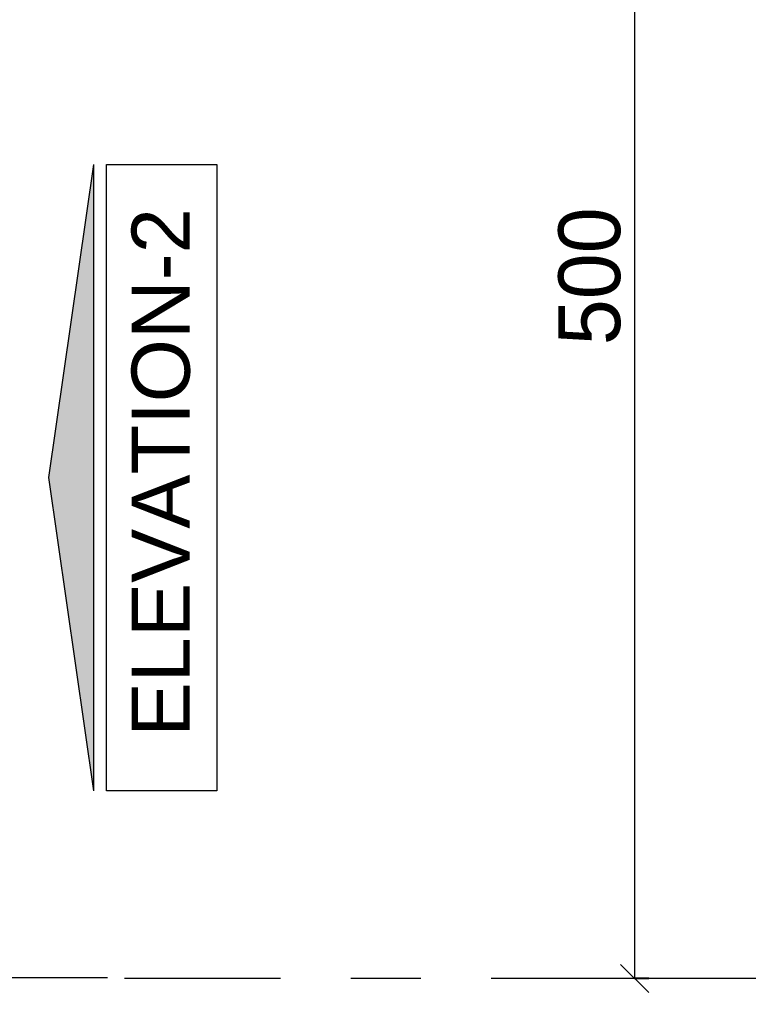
# Model space of a CAD drawing. Header units: inches. Extents: x -114 to 635, y -137 to 57.
# Drawn here: x 492.804 to 495.399, y -84.305 to -80.841 of the extents above; entities that cross this region are included whole.
import ezdxf
from ezdxf.enums import TextEntityAlignment as Align

# ---------------------------------------------------------------- set-up
doc = ezdxf.new("R2010")
doc.units = ezdxf.units.IN
doc.header["$MEASUREMENT"] = 0
doc.header["$PDMODE"] = 98
doc.linetypes.add('CENTER', pattern=[2, 1.25, -0.25, 0.25, -0.25])
doc.linetypes.add('CENTERX2', pattern=[4, 2.5, -0.5, 0.5, -0.5])
doc.layers.get('0').update_dxf_attribs({"lineweight": 5})
doc.layers.get('Defpoints').update_dxf_attribs({"lineweight": 5})
doc.layers.add('A-ELEVATION TAG', color=230, linetype='Continuous', lineweight=5)
doc.layers.add('AXIS DIMENSION', color=8, linetype='Continuous', lineweight=5)
doc.layers.add('AXIES', color=7, linetype='CENTER', lineweight=0, true_color=0x949596)
doc.styles.add('Arial', font='arial.ttf')
doc.styles.add('MAIN', font='')
doc.styles.get('MAIN').set_extended_font_data('Shonar Bangla')
doc.dimstyles.new('MFS-AXIS', dxfattribs={"dimtxt": 0.22, "dimasz": 0.1, "dimexe": 0, "dimexo": 0.15, "dimgap": 0.05, "dimtad": 1, "dimdec": 0, "dimlfac": 100, "dimzin": 0, "dimdsep": 46, "dimtxsty": 'MAIN', "dimblk": 'OBLIQUE', "dimcen": 0.09, "dimclrd": 1, "dimclre": 1, "dimclrt": 2, "dimadec": 0, "dimazin": 0, "dimtfac": 1, "dimtdec": 0, "dimtix": 1, "dimtofl": 0, "dimtmove": 2, "dimatfit": 3, "dimldrblk": 'OBLIQUE', "dimfxl": 0.05, "dimfxlon": 1, "dimtolj": 1, "dimtzin": 0, "dimlwd": -1, "dimarcsym": 1})

# ---------------------------------------------------------------- blocks, each defined once
blk = doc.blocks.new('_Oblique')
at = {"color": 0, "lineweight": -2}
blk.add_line((-0.5, -0.5), (0.5, 0.5), dxfattribs=at)
blk = doc.blocks.new('*D1264')
at = {"layer": 'AXIS DIMENSION', "color": 1, "linetype": 'Continuous', "lineweight": -2, "transparency": 16777216}
for p, q in [((495.0437, -79.2552), (494.9937, -79.2552)), ((495.0437, -84.2548), (494.9937, -84.2548))]:
    blk.add_line(p, q, dxfattribs=at)
at = {"layer": 'AXIS DIMENSION', "color": 1, "linetype": 'Continuous', "transparency": 16777216}
blk.add_line((494.9937, -79.2552), (494.9937, -84.2548), dxfattribs=at)
at = {"layer": 'Defpoints', "color": 0, "transparency": 16777216}
for p in [(495.2944, -79.2552, 0), (494.9937, -84.2548), (495.2944, -84.2548, 0)]:
    blk.add_point(p, dxfattribs=at)
at = {"layer": 'AXIS DIMENSION', "color": 1, "transparency": 16777216, "xscale": 0.1, "yscale": 0.1, "zscale": 0.1}
for p, rotation in [((494.9937, -79.2552), 90), ((494.9937, -84.2548), 270)]:
    blk.add_blockref('_Oblique', p, dxfattribs=dict(at, rotation=rotation))
at = {"layer": 'AXIS DIMENSION', "color": 2, "transparency": 16777216, "insert": (494.8337, -81.755), "char_height": 0.22, "attachment_point": 5, "rotation": 90, "style": 'MAIN'}
blk.add_mtext('\\A1;500', dxfattribs=at)

msp = doc.modelspace()

# ---------------------------------------------------------------- hatches: boundary and pattern name
at = {"layer": 'A-ELEVATION TAG'}
msp.add_hatch(color=256, dxfattribs=at).paths.add_polyline_path([(492.9071, -82.4719), (493.067, -81.3576), (493.067, -83.5863)])

# ---------------------------------------------------------------- linework, layer by layer
msp.add_line((493.067, -81.3576), (493.067, -83.5863), dxfattribs=at)
msp.add_lwpolyline([(493.067, -81.3576), (492.9071, -82.4719), (493.067, -83.5863)], dxfattribs=at)
msp.add_lwpolyline([(493.5068, -81.3576), (493.5068, -83.5863), (493.1136, -83.5863), (493.1136, -81.3576)], close=True, dxfattribs=at)
at = {"layer": 'AXIES', "linetype": 'CENTERX2', "ltscale": 0.5}
for p, q in [((493.1175, -84.2524, 0), (484.5623, -84.2524, 0)), ((501.733, -84.2548, 0), (493.1779, -84.2548, 0))]:
    msp.add_line(p, q, dxfattribs=at)

# ---------------------------------------------------------------- texts
at = {"layer": 'A-ELEVATION TAG', "style": 'Arial'}
msp.add_text('ELEVATION-2', height=0.207118, rotation=90, dxfattribs=at).set_placement((493.4102, -82.453), align=Align.CENTER)

# ---------------------------------------------------------------- dimensions: what is measured, and where the dimension line sits
at = {"layer": 'AXIS DIMENSION'}
dim = msp.add_linear_dim(base=(494.9937, -84.2548), p1=(495.2944, -79.2552, 0), p2=(495.2944, -84.2548, 0), angle=90, dimstyle='MFS-AXIS', dxfattribs=at)
dim.commit()
dim.dimension.update_dxf_attribs({"geometry": '*D1264', "text_midpoint": (494.8337, -81.755)})

doc.saveas('drawing.dxf')
